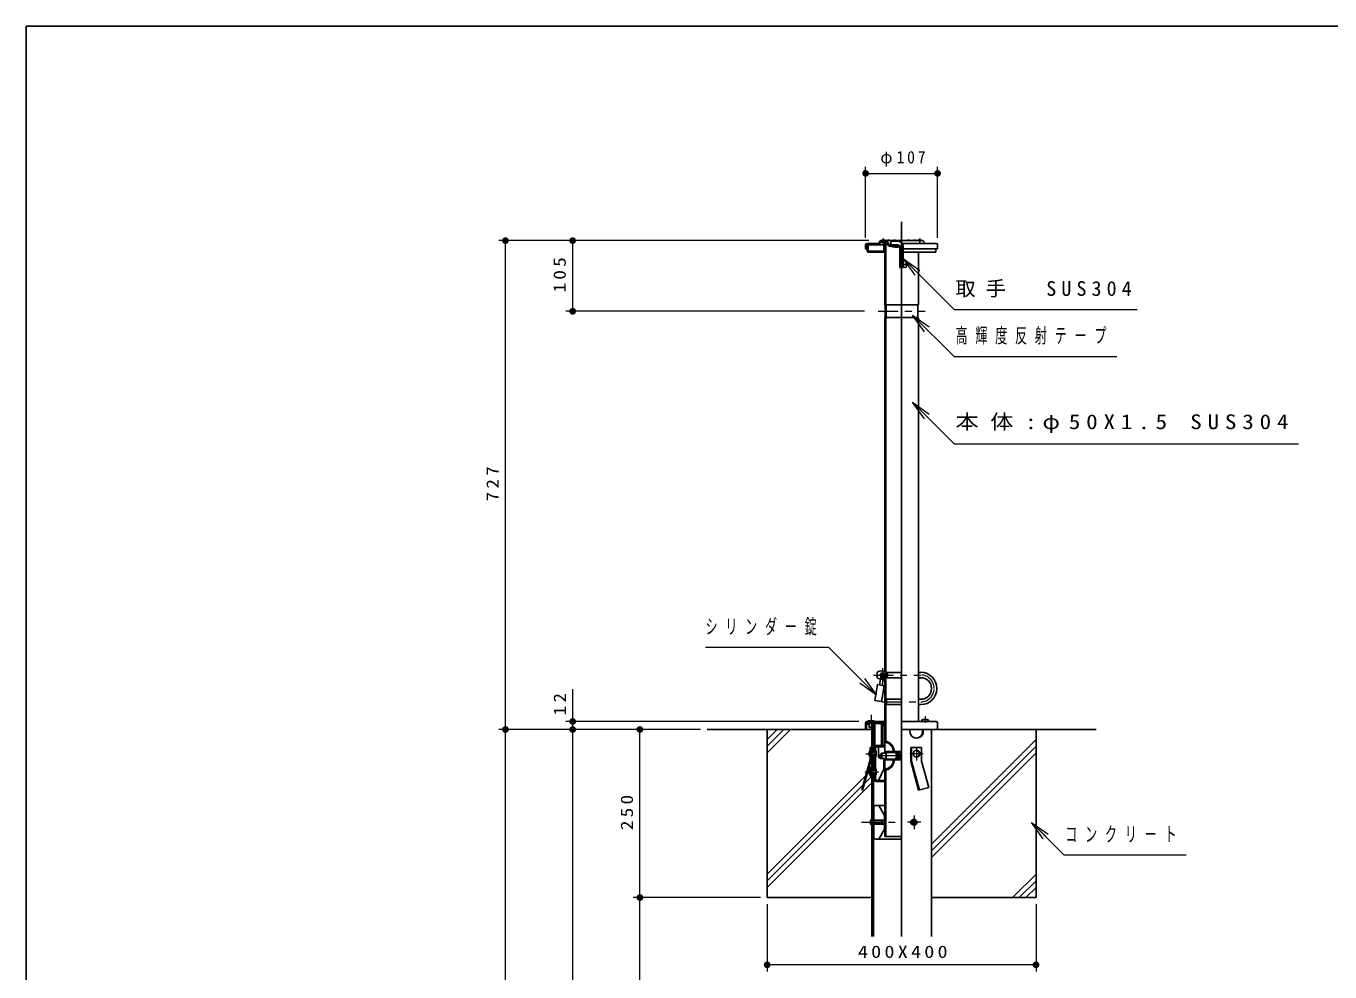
# Model space of a CAD drawing. Units: millimetres on the paper, scale 1:10. Extents: x -365 to 12, y -47 to 257.
# Drawn here: x -365 to -171, y 116.3 to 257 of the extents above; entities that cross this region are included whole.
import ezdxf

# ---------------------------------------------------------------- set-up
doc = ezdxf.new("R2010")
doc.units = ezdxf.units.MM
doc.linetypes.add('USER2', pattern=[6, 3, -1, 1, -1])
doc.layers.add('LY_1', color=3, linetype='Continuous', lineweight=25)
doc.layers.add('LY_2', color=7, linetype='Continuous', lineweight=13)
doc.styles.add('ＭＳ ゴシック', font='')
doc.styles.get('ＭＳ ゴシック').set_extended_font_data('MS Gothic')

# ---------------------------------------------------------------- blocks, each defined once
blk = doc.blocks.new('filled_dot')
at = {"color": 0, "linetype": 'Continuous', "lineweight": -2, "const_width": 1.25}
blk.add_lwpolyline([(-0.625, 0, 1), (0.625, 0, 1)], format="xyb", close=True, dxfattribs=at)

msp = doc.modelspace()

# ---------------------------------------------------------------- linework, layer by layer
at = {"layer": 'LY_1', "color": 7, "lineweight": 13}
for p, q in [((-240.104, 225.488), (-240.104, 236.088)), ((-240.104, 235.088), (-229.404, 235.088)), ((-229.404, 225.488), (-229.404, 236.088)), ((-240.254, 225.088), (-294.684, 225.088)), ((-293.684, 152.388), (-293.684, 225.088)), ((-239.614, 225.088), (-284.684, 225.088)), ((-283.684, 214.588), (-283.684, 225.088)), ((-232.736, 219.943), (-234.504, 222.418)), ((-234.504, 222.418), (-232.029, 220.651)), ((-234.504, 222.418), (-232.383, 220.297)), ((-240.254, 214.588), (-284.684, 214.588)), ((-231.338, 211.545), (-233.106, 214.02)), ((-233.106, 214.02), (-230.631, 212.252)), ((-233.106, 214.02), (-230.985, 211.899)), ((-231.369, 198.576), (-233.137, 201.051)), ((-233.137, 201.051), (-230.662, 199.284)), ((-233.137, 201.051), (-231.016, 198.93)), ((-238.505, 157.5), (-240.98, 159.268)), ((-238.505, 157.5), (-240.626, 159.621)), ((-240.273, 159.975), (-238.505, 157.5)), ((-283.684, 152.388), (-283.684, 158.387)), ((-241.104, 153.588), (-284.684, 153.588)), ((-264.684, 152.388), (-294.684, 152.388)), ((-293.684, 53.388), (-293.684, 152.388)), ((-264.684, 152.388), (-284.684, 152.388)), ((-283.684, 63.388), (-283.684, 152.388)), ((-273.684, 127.388), (-273.684, 152.388)), ((-254.754, 149.888), (-252.254, 152.388)), ((-254.754, 150.878), (-253.244, 152.388)), ((-254.754, 148.898), (-251.264, 152.388)), ((-230.304, 135.328), (-214.754, 150.878)), ((-230.304, 134.338), (-214.754, 149.888)), ((-230.304, 133.348), (-214.754, 148.898)), ((-254.754, 130.878), (-239.204, 146.428)), ((-254.754, 129.888), (-239.204, 145.438)), ((-254.754, 128.898), (-239.204, 144.448)), ((-213.669, 136.104), (-215.437, 138.578)), ((-215.437, 138.578), (-212.962, 136.811)), ((-215.437, 138.578), (-213.316, 136.457)), ((-218.244, 127.388), (-214.754, 130.878)), ((-217.254, 127.388), (-214.754, 129.888)), ((-216.264, 127.388), (-214.754, 128.898)), ((-255.754, 127.388), (-274.684, 127.388)), ((-273.684, 63.388), (-273.684, 127.388)), ((-254.754, 126.388), (-254.754, 116.388)), ((-214.754, 126.388), (-214.754, 116.388)), ((-214.754, 117.388), (-254.754, 117.388))]:
    msp.add_line(p, q, dxfattribs=at)
at = {"layer": 'LY_1'}
for p, q in [((-234.754, 227.881), (-234.754, 121.603)), ((-234.754, 225.088), (-237.854, 225.088)), ((-237.474, 225.388), (-237.474, 224.678)), ((-234.754, 225.088), (-231.654, 225.088)), ((-232.024, 225.388), (-232.024, 224.768)), ((-240.104, 223.888), (-240.104, 224.488)), ((-239.904, 223.888), (-240.104, 223.888)), ((-239.904, 224.688), (-238.254, 224.688)), ((-239.904, 224.488), (-237.384, 224.488)), ((-239.904, 223.888), (-239.904, 224.488)), ((-239.864, 224.488), (-239.864, 223.508)), ((-239.744, 224.488), (-239.744, 223.508)), ((-237.384, 223.508), (-239.744, 223.508)), ((-237.384, 223.388), (-239.744, 223.388)), ((-238.114, 224.778), (-238.034, 224.968)), ((-237.924, 224.708), (-237.854, 224.888)), ((-237.104, 224.888), (-237.854, 224.888)), ((-237.384, 224.888), (-237.384, 223.508)), ((-237.264, 224.888), (-237.264, 223.508)), ((-237.254, 224.888), (-237.254, 215.608)), ((-237.104, 224.888), (-237.104, 215.608)), ((-236.884, 224.498), (-237.104, 224.888)), ((-236.704, 224.598), (-236.924, 224.988)), ((-236.534, 224.488), (-236.384, 224.488)), ((-236.534, 224.288), (-236.384, 224.288)), ((-235.254, 224.988), (-236.154, 224.988)), ((-235.254, 224.488), (-236.154, 224.488)), ((-235.004, 224.238), (-235.004, 221.088)), ((-229.604, 224.688), (-234.654, 224.688)), ((-234.504, 224.238), (-234.504, 221.088)), ((-234.504, 223.888), (-229.404, 223.888)), ((-234.504, 223.388), (-229.764, 223.388)), ((-232.254, 223.388), (-232.254, 215.608)), ((-231.384, 224.778), (-231.464, 224.968)), ((-229.644, 223.888), (-229.644, 223.508)), ((-229.404, 223.888), (-229.404, 224.488)), ((-234.504, 221.088), (-235.004, 221.088)), ((-237.184, 215.538), (-232.324, 215.538)), ((-237.184, 215.538), (-237.184, 213.638)), ((-237.034, 215.538), (-237.034, 213.638)), ((-232.324, 215.538), (-232.324, 213.638)), ((-237.254, 213.568), (-237.254, 160.988)), ((-237.184, 213.638), (-232.324, 213.638)), ((-237.104, 213.568), (-237.104, 160.888)), ((-232.254, 213.568), (-232.254, 153.588)), ((-237.599, 161.115), (-237.47, 161.082)), ((-237.47, 161.082), (-237.345, 161.035)), ((-237.345, 161.035), (-237.226, 160.973)), ((-237.254, 161.138), (-237.104, 161.138)), ((-238.334, 159.078), (-238.754, 156.708)), ((-238.404, 160.068), (-238.404, 160.918)), ((-237.844, 158.988), (-238.334, 159.078)), ((-237.794, 160.398), (-238.044, 159.018)), ((-237.404, 160.328), (-237.644, 158.948)), ((-237.47, 159.898), (-237.599, 159.865)), ((-237.345, 159.945), (-237.47, 159.898)), ((-237.226, 160.007), (-237.345, 159.945)), ((-237.254, 159.998), (-237.254, 148.888)), ((-237.254, 159.838), (-237.104, 159.838)), ((-237.226, 160.973), (-237.114, 160.901)), ((-237.114, 160.079), (-237.226, 160.007)), ((-237.114, 160.901), (-237.008, 160.819)), ((-237.008, 160.161), (-237.114, 160.079)), ((-237.104, 160.888), (-234.754, 160.888)), ((-237.104, 160.788), (-237.104, 160.488)), ((-237.104, 160.488), (-237.104, 160.188)), ((-237.104, 160.088), (-237.104, 150.708)), ((-237.104, 160.088), (-234.754, 160.088)), ((-237.008, 160.819), (-236.912, 160.726)), ((-236.912, 160.254), (-237.008, 160.161)), ((-236.912, 160.726), (-236.835, 160.618)), ((-236.834, 160.362), (-236.912, 160.254)), ((-236.834, 160.618), (-236.799, 160.49)), ((-236.799, 160.49), (-236.834, 160.362)), ((-232.254, 160.888), (-231.904, 160.888)), ((-232.254, 160.088), (-231.904, 160.088)), ((-237.844, 158.988), (-237.354, 158.898)), ((-237.354, 158.898), (-237.764, 156.538)), ((-237.764, 156.538), (-238.754, 156.708)), ((-237.004, 156.888), (-237.104, 156.788)), ((-237.004, 156.088), (-237.104, 156.188)), ((-237.004, 156.888), (-237.004, 156.088)), ((-237.004, 156.888), (-234.754, 156.888)), ((-237.004, 156.088), (-234.754, 156.088)), ((-232.254, 156.888), (-231.904, 156.888)), ((-232.254, 156.088), (-231.904, 156.088)), ((-240.104, 153.368), (-240.104, 152.388)), ((-239.984, 153.368), (-239.984, 152.388)), ((-239.554, 153.288), (-239.954, 153.288)), ((-239.954, 153.288), (-239.954, 153.168)), ((-239.844, 153.588), (-239.884, 153.588)), ((-239.844, 153.468), (-239.884, 153.468)), ((-239.844, 153.468), (-239.664, 153.288)), ((-239.764, 153.558), (-239.604, 153.388)), ((-239.754, 153.588), (-239.754, 153.688)), ((-238.854, 153.688), (-239.754, 153.688)), ((-239.754, 153.588), (-239.554, 153.388)), ((-238.854, 153.588), (-239.754, 153.588)), ((-239.604, 153.388), (-239.004, 153.388)), ((-239.554, 153.388), (-239.554, 152.688)), ((-238.854, 153.588), (-239.054, 153.388)), ((-239.054, 153.388), (-239.054, 152.688)), ((-237.434, 153.288), (-239.054, 153.288)), ((-238.834, 153.558), (-239.004, 153.388)), ((-238.754, 153.468), (-238.934, 153.288)), ((-238.854, 153.588), (-238.854, 153.688)), ((-237.254, 153.588), (-238.754, 153.588)), ((-237.524, 153.468), (-238.754, 153.468)), ((-237.524, 152.988), (-237.424, 153.338)), ((-237.404, 152.958), (-237.304, 153.308)), ((-237.254, 153.468), (-237.324, 153.468)), ((-237.314, 153.288), (-237.254, 153.288)), ((-234.754, 153.588), (-229.624, 153.588)), ((-231.754, 153.688), (-231.754, 153.588)), ((-231.554, 153.888), (-230.954, 153.888)), ((-230.754, 153.688), (-230.754, 153.588)), ((-229.404, 153.368), (-229.404, 152.388)), ((-263.684, 152.388), (-239.204, 152.388)), ((-254.754, 152.388), (-254.754, 127.388)), ((-239.674, 153.168), (-239.954, 153.168)), ((-239.674, 153.168), (-239.674, 153.088)), ((-239.554, 153.088), (-239.674, 153.088)), ((-239.554, 153.168), (-239.554, 153.088)), ((-239.054, 152.688), (-239.554, 152.688)), ((-239.204, 152.688), (-239.204, 121.603)), ((-239.054, 153.168), (-239.054, 153.088)), ((-239.054, 153.088), (-238.934, 153.088)), ((-238.934, 153.168), (-238.874, 153.168)), ((-238.934, 153.168), (-238.934, 153.088)), ((-238.934, 153.088), (-238.934, 149.038)), ((-238.874, 153.168), (-238.874, 149.038)), ((-238.754, 153.168), (-238.754, 149.038)), ((-237.754, 153.188), (-237.754, 149.988)), ((-237.754, 153.188), (-237.464, 153.188)), ((-237.554, 153.188), (-237.554, 149.988)), ((-237.524, 152.988), (-237.404, 152.958)), ((-237.404, 152.958), (-237.254, 152.958)), ((-237.344, 153.188), (-237.254, 153.188)), ((-205.824, 152.388), (-234.754, 152.388)), ((-233.524, 152.088), (-233.524, 152.388)), ((-231.624, 152.088), (-231.624, 152.388)), ((-231.524, 152.088), (-231.524, 152.388)), ((-230.304, 152.388), (-230.304, 121.603)), ((-214.754, 152.388), (-214.754, 127.388)), ((-239.404, 149.688), (-239.404, 147.908)), ((-239.404, 149.688), (-239.304, 149.688)), ((-239.304, 149.688), (-239.304, 147.888)), ((-239.304, 149.418), (-239.204, 149.418)), ((-238.704, 149.988), (-237.474, 149.988)), ((-238.704, 149.988), (-238.704, 149.788)), ((-238.704, 149.788), (-237.474, 149.788)), ((-238.624, 149.788), (-237.404, 149.788)), ((-238.624, 149.788), (-238.624, 149.108)), ((-238.194, 149.788), (-238.194, 148.388)), ((-237.474, 149.988), (-237.254, 149.988)), ((-237.474, 149.988), (-237.474, 149.788)), ((-237.474, 149.788), (-237.254, 149.788)), ((-233.374, 149.688), (-233.374, 147.688)), ((-231.774, 149.688), (-233.374, 149.688)), ((-233.274, 149.688), (-233.274, 147.688)), ((-231.774, 149.688), (-231.774, 147.688)), ((-239.404, 147.908), (-240.684, 143.398)), ((-239.304, 147.888), (-240.584, 143.368)), ((-239.504, 149.188), (-239.404, 149.188)), ((-239.504, 148.388), (-239.404, 148.388)), ((-239.304, 148.158), (-239.204, 148.158)), ((-239.204, 149.038), (-238.654, 149.038)), ((-239.204, 148.538), (-238.654, 148.538)), ((-238.934, 148.538), (-238.934, 146.338)), ((-238.874, 149.038), (-238.754, 149.038)), ((-238.874, 148.538), (-238.874, 146.338)), ((-238.874, 148.538), (-238.754, 148.538)), ((-238.754, 148.538), (-238.754, 146.338)), ((-238.554, 149.218), (-238.654, 149.038)), ((-238.554, 148.358), (-238.654, 148.538)), ((-238.624, 148.478), (-238.624, 146.408)), ((-238.554, 149.218), (-238.554, 148.358)), ((-237.914, 148.088), (-237.304, 148.088)), ((-237.704, 148.888), (-237.704, 148.088)), ((-237.704, 148.888), (-237.054, 148.888)), ((-237.404, 148.088), (-237.404, 146.488)), ((-237.304, 148.088), (-237.054, 148.088)), ((-237.254, 148.088), (-237.254, 136.488)), ((-237.154, 149.008), (-237.054, 149.128)), ((-237.154, 149.008), (-237.154, 148.948)), ((-237.154, 148.948), (-237.054, 148.948)), ((-237.154, 148.028), (-237.054, 148.028)), ((-237.154, 147.978), (-237.154, 148.028)), ((-237.154, 147.978), (-237.054, 147.858)), ((-234.754, 149.128), (-237.054, 149.128)), ((-234.754, 149.008), (-237.054, 149.008)), ((-237.054, 149.008), (-237.054, 147.978)), ((-237.054, 148.988), (-235.554, 148.988)), ((-237.054, 147.988), (-235.554, 147.988)), ((-234.754, 147.978), (-237.054, 147.978)), ((-234.754, 147.858), (-237.054, 147.858)), ((-236.004, 149.128), (-235.854, 149.128)), ((-236.004, 147.848), (-235.854, 147.848)), ((-235.554, 148.488), (-235.454, 149.008)), ((-235.554, 148.988), (-235.554, 147.988)), ((-235.454, 149.008), (-235.274, 147.978)), ((-235.274, 147.978), (-235.094, 149.008)), ((-235.094, 149.008), (-234.914, 147.978)), ((-234.914, 147.978), (-234.754, 148.908)), ((-233.374, 147.668), (-232.214, 143.348)), ((-233.274, 147.688), (-232.114, 143.368)), ((-231.774, 147.688), (-230.714, 143.748)), ((-239.504, 146.488), (-239.404, 146.488)), ((-239.504, 145.688), (-239.404, 145.688)), ((-239.404, 146.718), (-239.404, 145.458)), ((-239.404, 146.718), (-239.204, 146.718)), ((-239.304, 146.718), (-239.304, 145.458)), ((-239.204, 146.338), (-238.654, 146.338)), ((-239.204, 145.838), (-238.654, 145.838)), ((-238.934, 145.838), (-238.934, 138.938)), ((-238.874, 145.838), (-238.874, 144.988)), ((-238.754, 145.838), (-238.754, 144.988)), ((-238.554, 146.518), (-238.654, 146.338)), ((-238.554, 145.658), (-238.654, 145.838)), ((-238.624, 145.778), (-238.624, 145.088)), ((-238.554, 146.518), (-238.554, 145.658)), ((-238.194, 144.788), (-237.404, 146.488)), ((-237.104, 146.278), (-237.104, 136.488)), ((-239.404, 145.458), (-239.204, 145.458)), ((-237.254, 144.788), (-238.554, 144.788)), ((-237.254, 144.668), (-238.554, 144.668)), ((-237.954, 144.788), (-237.954, 144.668)), ((-232.214, 143.348), (-230.714, 143.748)), ((-240.684, 143.398), (-240.584, 143.368)), ((-238.904, 140.788), (-238.904, 136.388)), ((-238.604, 141.088), (-237.254, 141.088)), ((-237.304, 139.588), (-238.164, 141.088)), ((-239.304, 138.988), (-239.204, 138.988)), ((-239.304, 138.188), (-239.204, 138.188)), ((-239.204, 138.938), (-238.904, 138.938)), ((-239.204, 138.888), (-237.304, 138.888)), ((-239.204, 138.288), (-237.304, 138.288)), ((-239.204, 138.238), (-238.904, 138.238)), ((-238.934, 138.238), (-238.934, 121.603)), ((-238.904, 138.838), (-237.304, 138.838)), ((-238.904, 138.338), (-237.304, 138.338)), ((-237.604, 138.888), (-237.604, 138.288)), ((-237.304, 139.588), (-237.304, 137.588)), ((-237.304, 139.588), (-237.254, 139.588)), ((-232.924, 138.638), (-233.174, 138.638)), ((-232.924, 138.538), (-233.174, 138.538)), ((-232.924, 138.888), (-232.924, 138.638)), ((-232.924, 138.538), (-232.924, 138.298)), ((-232.824, 138.888), (-232.824, 138.638)), ((-232.574, 138.638), (-232.824, 138.638)), ((-232.824, 138.538), (-232.824, 138.298)), ((-232.574, 138.538), (-232.824, 138.538)), ((-238.604, 136.088), (-234.754, 136.088)), ((-237.304, 137.588), (-238.164, 136.088)), ((-237.304, 137.588), (-237.254, 137.588)), ((-234.754, 136.488), (-237.254, 136.488)), ((-254.754, 127.388), (-239.204, 127.388)), ((-214.754, 127.388), (-230.304, 127.388))]:
    msp.add_line(p, q, dxfattribs=at)
at = {"layer": 'LY_1', "color": 7, "linetype": 'USER2', "lineweight": 13}
for p, q in [((-238.254, 214.588), (-231.254, 214.588)), ((-237.604, 161.488), (-237.604, 159.488)), ((-238.954, 160.488), (-231.904, 160.488)), ((-237.644, 156.488), (-231.874, 156.488)), ((-239.304, 154.588), (-239.304, 152.588)), ((-231.254, 154.388), (-231.254, 153.388)), ((-232.524, 149.788), (-232.524, 147.788)), ((-240.064, 148.788), (-238.454, 148.788)), ((-234.754, 148.488), (-238.504, 148.488)), ((-231.524, 148.788), (-233.524, 148.788)), ((-240.204, 146.088), (-238.204, 146.088)), ((-240.694, 138.588), (-234.754, 138.588)), ((-231.874, 138.588), (-233.874, 138.588)), ((-232.874, 139.588), (-232.874, 137.588))]:
    msp.add_line(p, q, dxfattribs=at)
at = {"layer": 'LY_1', "color": 7, "lineweight": 13}
for points in [[(-234.504, 222.418), (-226.942, 214.857), (-199.731, 214.857)], [(-233.106, 214.02), (-226.942, 207.857), (-202.731, 207.857)], [(-233.137, 201.051), (-226.942, 194.857), (-175.731, 194.857)], [(-238.505, 157.5), (-245.576, 164.571), (-263.932, 164.571)], [(-215.437, 138.578), (-210.614, 133.755), (-192.403, 133.755)]]:
    msp.add_lwpolyline(points, dxfattribs=at)
at = {"layer": 'LY_1'}
for centre, radius in [((-234.249, 221.34), 0.25), ((-237.599, 160.49), 0.325), ((-237.599, 160.365), 0.2), ((-232.524, 148.79), 0.5), ((-232.874, 138.59), 0.4)]:
    msp.add_circle(centre, radius, dxfattribs=at)
for centre, radius, start, end in [((-237.849, 224.89), 0.2, 89.99998, 157.38116), ((-237.474, 224.88), 0.29, 46.39853, 133.60149), ((-237.276, 224.88), 0.29, 46.39853, 133.60149), ((-237.099, 224.89), 0.2, 28.96736, 89.99998), ((-236.683, 224.88), 0.29, 46.39853, 133.60149), ((-235.796, 224.88), 0.29, 46.39853, 133.60149), ((-234.749, 224.88), 0.29, 46.39853, 133.60149), ((-233.703, 224.88), 0.29, 46.39853, 133.60149), ((-232.815, 224.88), 0.29, 46.39853, 133.60149), ((-232.222, 224.88), 0.29, 46.39853, 133.60149), ((-232.024, 224.88), 0.29, 46.39853, 133.60149), ((-231.649, 224.89), 0.2, 22.61886, 89.99998), ((-239.899, 224.49), 0.2, 90, 179.99998), ((-239.739, 223.51), 0.12, 179.99998, 270.00003), ((-238.249, 224.84), 0.15, 270.00002, 337.37924), ((-238.249, 224.84), 0.35, 270.00002, 337.38033), ((-237.379, 223.51), 0.12, 270.00002, 0), ((-236.531, 224.69), 0.4, 208.9649, 270.00002), ((-236.531, 224.69), 0.2, 208.96733, 270.00002), ((-236.149, 224.74), 0.25, 90, 270.00003), ((-236.387, 224.29), 0.2, 69.15488, 89.99998), ((-235.549, 226.49), 2.354, 249.15605, 283.51129), ((-235.549, 226.49), 2.154, 249.15616, 283.33742), ((-235.249, 224.24), 0.75, 0, 89.99998), ((-235.249, 224.24), 0.25, 0, 89.99998), ((-231.249, 224.84), 0.15, 202.62075, 270.00002), ((-229.759, 223.51), 0.12, 270.00002, 0), ((-229.599, 224.49), 0.2, 0, 89.99998), ((-237.179, 215.61), 0.07, 179.99998, 270.00003), ((-237.029, 215.61), 0.07, 179.99998, 270.00003), ((-232.319, 215.61), 0.07, 270.00002, 0), ((-237.179, 213.57), 0.07, 90, 179.99998), ((-237.029, 213.57), 0.07, 90, 179.99998), ((-232.319, 213.57), 0.07, 0, 89.99998), ((-237.599, 159.415), 1.7, 89.99998, 118.07236), ((-237.599, 161.565), 1.7, 241.92739, 270.00002), ((-231.899, 158.49), 2.4, 0, 89.99998), ((-231.899, 158.49), 1.6, 0, 89.99998), ((-231.899, 158.49), 1.6, 270.00002, 0), ((-231.899, 158.49), 2.4, 270.00002, 0), ((-239.879, 153.37), 0.22, 90, 179.99998), ((-239.879, 153.37), 0.1, 90, 179.99998), ((-239.849, 153.47), 0.12, 45, 89.99998), ((-239.669, 153.17), 0.12, 0, 89.99998), ((-238.929, 153.17), 0.12, 90, 179.99998), ((-238.874, 153.17), 0.12, 0, 89.99998), ((-238.749, 153.47), 0.12, 89.99998, 135.00001), ((-237.519, 153.37), 0.22, 343.98801, 89.99998), ((-237.519, 153.37), 0.1, 343.98615, 89.99998), ((-231.549, 153.69), 0.2, 90, 179.99998), ((-230.949, 153.69), 0.2, 0, 89.99998), ((-229.619, 153.37), 0.22, 0, 89.99998), ((-232.524, 152.09), 1, 179.99998, 0.00001), ((-232.624, 152.09), 1, 272.86616, 0), ((-236.999, 150.703), 0.25, 179.99998, 256.94259), ((-236.999, 150.703), 0.1, 179.99998, 256.94344), ((-237.364, 149.13), 1.365, 0, 76.94242), ((-237.364, 149.13), 1.515, 0, 76.94251), ((-238.749, 148.79), 0.85, 151.92791, 208.0721), ((-237.894, 148.39), 0.3, 179.99998, 270.00003), ((-237.499, 148.49), 0.45, 116.38783, 243.61219), ((-237.364, 147.85), 1.365, 283.05758, 0), ((-237.364, 147.85), 1.515, 283.05749, 0), ((-232.624, 148.79), 0.5, 0, 84.26053), ((-232.624, 148.79), 0.5, 275.73947, 0), ((-238.749, 146.09), 0.85, 151.92791, 208.0721), ((-236.999, 146.277), 0.25, 103.05744, 179.99998), ((-236.999, 146.277), 0.1, 103.05659, 179.99998), ((-238.554, 144.99), 0.32, 179.99998, 270.00003), ((-238.554, 144.99), 0.2, 179.99998, 270.00003), ((-238.319, 145.09), 0.3, 179.99998, 270.00003), ((-238.599, 140.79), 0.3, 90, 179.99998), ((-238.549, 138.59), 0.85, 151.92791, 208.0721), ((-232.974, 138.59), 0.4, 82.81888, 277.18113), ((-232.874, 138.59), 0.3, 170.40547, 189.59454), ((-232.874, 138.59), 0.3, 80.40545, 99.59457), ((-232.874, 138.59), 0.3, 260.40543, 279.59455), ((-232.874, 138.59), 0.3, 0, 9.59455), ((-232.874, 138.59), 0.3, 350.40545, 0), ((-238.599, 136.39), 0.3, 179.99998, 270.00003)]:
    msp.add_arc(centre, radius, start, end, dxfattribs=at)
at = {"layer": 'LY_1', "color": 7, "linetype": 'USER2', "lineweight": 13}
for start, end in [(0, 89.99998), (270.00002, 0)]:
    msp.add_arc((-231.899, 158.49), 2, start, end, dxfattribs=at)
at = {"layer": 'LY_2', "color": 20, "lineweight": 25}
for p, q in [((0, 257), (-365, 257)), ((-365, 257), (-365, 0))]:
    msp.add_line(p, q, dxfattribs=at)

# ---------------------------------------------------------------- block references
at = {"layer": 'LY_1', "color": 7, "lineweight": 13, "xscale": 0.4, "yscale": 0.4}
for p in [(-240.104, 235.088), (-254.754, 117.388)]:
    msp.add_blockref('filled_dot', p, dxfattribs=at)
for p, rotation in [((-229.404, 235.088), 180), ((-293.684, 225.088), 270), ((-283.684, 225.088), 270), ((-283.684, 214.588), 90), ((-283.684, 153.588), 270), ((-293.684, 152.388), 90), ((-293.684, 152.388), 270), ((-283.684, 152.388), 270), ((-283.684, 152.388), 90), ((-273.684, 152.388), 270), ((-273.684, 127.388), 90), ((-273.684, 127.388), 270), ((-214.754, 117.388), 180)]:
    msp.add_blockref('filled_dot', p, dxfattribs=dict(at, rotation=rotation))

# ---------------------------------------------------------------- texts
at = {"layer": 'LY_1', "color": 7, "style": 'ＭＳ ゴシック'}
for s, insert, char_height, attachment_point in [('\\T1.33;\\W0.95;φ107', (-234.347, 236.088), 1.833, 8), ('\\T1.5;取手\u3000SUS304', (-226.731, 217.857), 2.199, 4), ('\\T1.64;\\W0.6;高輝度反射テープ', (-226.731, 210.857), 2.199, 4), ('\\T1.5;\\W1.15;本体:φ50X1.5\\~SUS304', (-226.731, 197.857), 2.199, 4), ('\\T1.64;\\W0.6;シリンダー錠', (-263.932, 167.571), 2.199, 4), ('\\T1.64;\\W0.6;コンクリート', (-210.403, 136.755), 2.199, 4), ('\\T1.32;\\W1.2;400X400', (-234.345, 118.388), 1.833, 8)]:
    msp.add_mtext(s, dxfattribs=dict(at, insert=insert, char_height=char_height, attachment_point=attachment_point))
at = {"layer": 'LY_1', "color": 7, "char_height": 1.833, "attachment_point": 8, "rotation": 90, "style": 'ＭＳ ゴシック'}
for s, insert in [('\\T1.33;\\W1.15;105', (-284.684, 220.238)), ('\\T1.33;\\W1.15;727', (-294.684, 189.155)), ('\\T1.34;\\W1.15;12', (-284.684, 156.387)), ('\\T1.33;\\W1.15;250', (-274.684, 140.28))]:
    msp.add_mtext(s, dxfattribs=dict(at, insert=insert))

doc.saveas('drawing.dxf')
